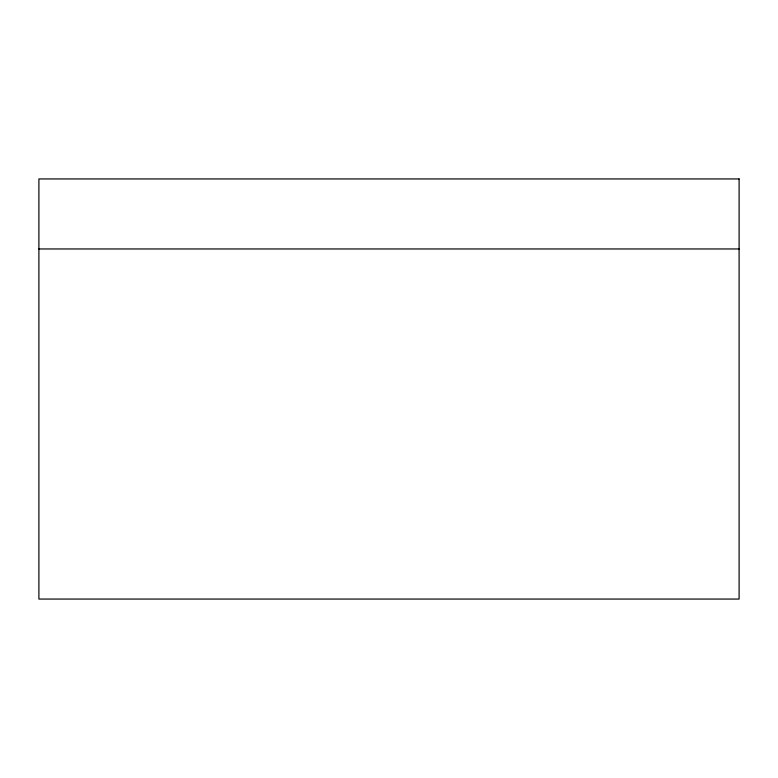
<?xml version="1.0" encoding="UTF-8"?>
<svg xmlns="http://www.w3.org/2000/svg" width="778" height="778" viewBox="0 0 778 778"><rect width="100%" height="100%" fill="white"/><g stroke="black" fill="none" stroke-linecap="round" stroke-linejoin="round"><path stroke-width="1.17" d="M38.9 248.96L739.1 248.96M739.1 178.94L38.9 178.94L38.9 599.06L739.1 599.06L739.1 178.94"/></g></svg>
